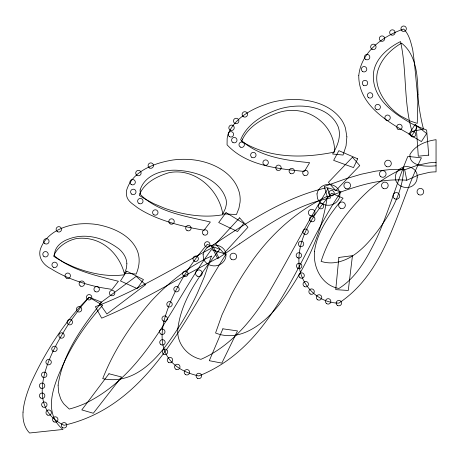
<?xml version="1.0" encoding="UTF-8"?>
<svg xmlns="http://www.w3.org/2000/svg" width="459" height="459" viewBox="0 0 459 459"><rect width="100%" height="100%" fill="white"/><g stroke="black" fill="none" stroke-linecap="round" stroke-linejoin="round"><path stroke-width="0.69" d="M436.05 162.469A61.621 61.621 0 0 0 428.947 162.876L417.65 165.171L404.7 169.778L390.173 169.56L375.755 171.121L361.113 174.254L345.925 178.746L324.238 186.503L327.376 196.951C348.329 189.085 369.782 181.167 392.359 180.014A111.376 111.376 0 0 1 406.789 180.232L418.895 174.833L429.567 172.297A49.652 49.652 0 0 1 436.05 171.873L436.05 139.685C426.009 141.068 415.154 145.285 409.927 154.522C409.026 167.168 427.61 166.583 436.05 165.808M404.7 169.778L406.789 180.232M418.023 94.726L417.242 123.385L410.346 121.084L400.747 116.029A58.459 58.459 0 0 1 389.777 106.74C381.211 97.107 373.758 83.681 377.889 70.479C381.561 58.568 390.976 49.245 401.568 43.135A35.068 35.068 0 0 1 409.399 51.815C417.208 64.61 417.707 80.164 418.023 94.726M58.104 385.164L58.58 392.164L60.605 398.59A26.008 26.008 0 0 0 64.168 404.281L69.275 409.072A106.941 106.941 0 0 0 85.104 403.472C147.678 373.213 172.257 302.355 211.387 249.616L226.017 254.211C184.134 319.728 147.878 406.29 64.048 425.269C26.169 407.506 45.82 361.721 61.563 335.483A232.753 232.753 0 0 1 70.915 320.537L81.495 306.222L89.126 297.266L101.668 302.177C82.368 326.596 62.699 353.625 58.104 385.164M126.868 263.644L126.483 268.01L124.653 273.128L136.151 274.069C138.211 269.358 139.387 264.212 139.123 259.054A27.196 27.196 0 0 0 137.327 250.74C130.781 235.306 113.608 227.796 98.123 224.732A71.828 71.828 0 0 0 85.971 223.688C68.236 223.516 47.065 230.843 40.507 248.847C37.558 257.493 43.611 265.268 51.19 268.836C61.954 275.664 73.922 280.363 86.114 283.949A180.823 180.823 0 0 0 101.565 287.69L112.116 289.428L118.388 281.275C96.379 275.675 72.66 270.747 54.644 256.093C53.64 247.808 61.299 241.566 68.408 239.156C82.626 233.442 98.88 236.546 111.767 244.154A68.374 68.374 0 0 1 119.432 249.3C123.511 252.966 126.695 258.033 126.868 263.644M346.872 136.805L346.063 145.83L343.051 155.05L332.597 154C336.481 147.741 339.689 140.609 339.39 133.087A22.405 22.405 0 0 0 338.185 126.776C328.96 105.186 299.796 103.028 279.973 108.823C264.154 113.924 247.114 123.655 240.642 139.788C259.06 156.926 285.607 160.334 309.613 162.675L304.386 171.454C277.54 168.671 246.5 165.762 227.062 144.809L227.148 138.664A25.09 25.09 0 0 1 228.639 132.8C236.517 116.029 255.238 107.188 272.118 102.219A90.664 90.664 0 0 1 290.409 99.546C309.188 98.8 330.767 103.969 341.875 120.384A31.837 31.837 0 0 1 345.472 128.239L346.872 136.805M358.76 75.672C358.554 105.702 389.008 122.8 412.016 135.508L417.242 126.627C398.114 116.402 374.24 102.053 373.351 77.72C372.433 61.013 386.765 48.35 400.523 41.568C407.041 71.105 403.427 102.196 412.016 131.429L423.508 129.134C416.617 103.109 416.634 75.953 412.658 49.469C410.839 42.308 409.187 34.345 403.656 29.026C382.772 36.1 361.044 52.131 358.76 75.672M23.036 412.13C22.48 419.56 24.207 427.541 29.565 433.003L63.003 429.452C42.848 413.163 53.342 386.145 62.12 366.856A213.917 213.917 0 0 1 72.402 346.545C80.933 331.725 91.249 317.978 102.713 305.31L89.126 297.266C70.152 315.867 54.707 337.807 41.958 361.055A331.817 331.817 0 0 0 30.61 383.89C27.012 392.956 23.753 402.336 23.036 412.13M177.949 328.093C175.952 342.73 186.974 356.098 200.939 359.334C229.471 346.849 250.648 322.172 266.771 296.221C287.718 260.362 306.589 223.309 328.42 187.96L340.962 191.937C297.719 255.284 276.461 344.801 198.845 375.95C188.006 373.597 177.151 368.835 169.979 360.08A34.333 34.333 0 0 1 164.569 350.728C158.539 334.072 164.632 316.108 171.069 300.542C180.106 280.093 192.625 261.291 207.204 244.389L219.746 249.3C201.771 272.772 181.793 297.851 177.949 328.093M403.656 168.321C402.922 191.891 390.764 213.406 376.954 231.847C366.07 245.858 352.328 260.81 333.613 262.766A32.732 32.732 0 0 1 324.238 262.221L321.105 261.423C329.935 233.562 348.243 209.04 369.753 189.596A140.035 140.035 0 0 1 395.87 172.062L403.656 168.321M417.242 177.094L416.812 180.003A10.769 10.769 0 0 1 414.368 184.277L412.853 185.614A10.115 10.115 0 0 1 409.038 187.312C404.775 188.138 399.961 186.675 397.282 183.158A9.685 9.685 0 0 1 395.819 180.387C394.476 176.704 395.819 172.481 398.693 169.91A12.29 12.29 0 0 1 401.35 168.017C407.982 163.966 417.954 168.912 417.242 177.094M314.484 251.503C313.29 264.2 318.546 278.143 329.677 285.039A26.41 26.41 0 0 0 336.384 287.925L338.868 288.487C356.959 277.161 367.343 257.338 376.489 238.749C388.71 211.989 396.392 183.474 407.839 156.404L421.419 157.867C396.668 206.992 387.815 270.638 338.868 303.118C318.397 303.152 301.397 285.768 299.159 265.916C296.439 238.043 314.421 213.326 331.553 193.187L343.051 198.202C330.348 213.802 317.232 230.98 314.484 251.503M203.085 254.487L203.549 258.761A9.685 9.685 0 0 0 205.012 261.527C208.403 265.95 215.11 267.155 219.964 264.545A12.29 12.29 0 0 0 222.621 262.651C225.495 260.081 226.832 255.858 225.489 252.175A9.685 9.685 0 0 0 224.032 249.403C220.636 244.986 213.934 243.781 209.074 246.391A12.29 12.29 0 0 0 206.424 248.285L203.939 251.63L203.085 254.487M316.985 193.882L317.45 198.15A9.685 9.685 0 0 0 318.907 200.922C322.304 205.339 329.011 206.55 333.865 203.939A12.29 12.29 0 0 0 336.516 202.046C339.396 199.476 340.733 195.253 339.39 191.569A9.685 9.685 0 0 0 337.933 188.798C334.536 184.38 327.829 183.17 322.975 185.78A12.29 12.29 0 0 0 320.325 187.674L317.84 191.024L316.985 193.882M140.115 189.997L140.328 194.444C158.676 212.764 186.239 216.16 210.342 222.03L204.071 230.177C187.088 227.452 170.22 223.367 154.333 216.682C148.372 214.106 142.565 211.134 137.189 207.479C133.552 204.427 128.549 201.903 126.982 197.169A15.382 15.382 0 0 1 126.535 190.531C132.146 170.886 155.171 162.721 173.439 159.933A85.139 85.139 0 0 1 188.006 159.411C209.04 160.289 233.763 171 239.472 193.107A30.11 30.11 0 0 1 240.074 202.121L238.927 208.3L236.465 214.502L222.879 213.877L225.524 208.139L226.31 204.536A15.841 15.841 0 0 0 226.017 199.275C221.754 184.753 207.112 176.296 193.245 172.779A75.287 75.287 0 0 0 181.294 170.65C165.9 168.533 145.302 173.479 140.115 189.997M338.868 257.453L335.736 289.635L348.272 290.472L352.455 255.674L338.868 257.453M327.376 196.217C321.627 235.823 303.324 272.709 279.307 304.369C264.866 323.033 240.533 343.034 215.564 333.004L221.995 314.874L231.485 294.512A266.438 266.438 0 0 1 246.913 268.635C263.156 243.66 284.362 221.72 309.71 205.936A184.191 184.191 0 0 1 327.376 196.217M211.387 256.093L204.513 276.398L197.496 292.928A295.252 295.252 0 0 1 182.143 321.822C165.177 348.869 139.955 386.432 102.713 378.669C113.815 350.378 130.993 324.53 150.804 301.626A223.275 223.275 0 0 1 165.928 286.594C179.555 274.379 194.65 263.615 211.387 256.093M139.966 193.509L139.284 195.385L143.908 198.357L153.776 203.67L164.27 208.105A132.68 132.68 0 0 0 180.691 213.005C194.484 216.086 208.902 217.268 222.879 214.714C219.413 189.659 194.53 167.082 168.545 172.813C157.276 176.342 145.164 182.229 139.966 193.509M242.582 139.129L241.692 141.361C269.094 158.757 303.915 158.355 334.691 152.015C334.72 122.192 304.598 103.074 277.219 113.04C263.65 118.112 249.254 125.559 242.582 139.129M54.26 254.63L53.6 256.197L56.887 258.377L64.306 262.594L72.648 266.472A125.68 125.68 0 0 0 86.384 271.326C98.76 274.826 111.853 276.691 124.653 274.694C120.878 258.388 108.611 243.637 92.035 239.483A40.776 40.776 0 0 0 76.59 238.537L74.639 239.007A36.324 36.324 0 0 0 67.255 241.904C61.839 244.773 56.95 249.036 54.26 254.63M222.879 328.822L209.298 360.694L221.835 363.098L237.51 330.91L222.879 328.822M357.681 158.808L353.499 167.587L333.647 160.375L338.868 150.661L357.681 158.808M126.747 271.143L120.476 280.965L137.195 288.591L143.466 279.606L126.747 271.143M415.148 124.429L408.883 134.252L421.419 141.567L426.646 133.523L415.148 124.429M226.017 212.626L218.702 222.552L237.51 231.537L243.781 223.39L226.017 212.626M108.978 373.758L81.811 409.91L93.309 413.255L121.52 376.994L108.978 373.758M239.598 217.847L215.564 243.97L223.923 253.379L247.958 227.251L239.598 217.847M352.455 157.242L328.42 182.321L335.736 190.68L359.77 165.601L352.455 157.242M145.555 284.723L106.89 313.985L99.574 303.537L136.151 276.364L145.555 284.723M239.414 243.936L217.658 258.601L211.387 246.064C247.539 222.305 284.523 197.175 327.376 187.547L330.509 197.995C296.451 204.433 267.557 224.899 239.414 243.936M183.939 276.157C157.081 291.224 130.132 306.308 101.668 318.162L95.397 306.669C136.776 291.04 174.374 267.442 213.475 247.108L218.702 257.556L183.939 276.157M428.735 155.153L418.287 156.198L416.198 125.892L426.646 130.075L428.735 155.153M197.175 276.129A3.345 3.345 0 0 0 202.189 273.231A3.345 3.345 0 0 0 197.175 270.334A3.345 3.345 0 0 0 197.175 276.129M231.657 259.41A3.345 3.345 0 0 0 236.678 256.512A3.345 3.345 0 0 0 231.657 253.615A3.345 3.345 0 0 0 231.657 259.41M310.026 215.523A3.345 3.345 0 0 0 315.046 212.626A3.345 3.345 0 0 0 310.026 209.729A3.345 3.345 0 0 0 310.026 215.523M340.331 208.208A3.345 3.345 0 0 0 345.352 205.311A3.345 3.345 0 0 0 340.331 202.413A3.345 3.345 0 0 0 340.331 208.208M345.558 188.351A3.345 3.345 0 0 0 350.573 185.453A3.345 3.345 0 0 0 345.558 182.556A3.345 3.345 0 0 0 345.558 188.351M418.706 194.622A3.345 3.345 0 0 0 423.72 191.724A3.345 3.345 0 0 0 418.706 188.827A3.345 3.345 0 0 0 418.706 194.622M394.671 198.804A3.345 3.345 0 0 0 399.686 195.907A3.345 3.345 0 0 0 394.671 193.009A3.345 3.345 0 0 0 394.671 198.804M383.173 188.351A3.345 3.345 0 0 0 388.194 185.453A3.345 3.345 0 0 0 383.173 182.556A3.345 3.345 0 0 0 383.173 188.351M380.798 176.669A3.345 3.345 0 0 0 386.082 174.305A3.345 3.345 0 0 0 381.389 170.909A3.345 3.345 0 0 0 380.798 176.669M386.312 166.41A3.345 3.345 0 0 0 391.326 163.513A3.345 3.345 0 0 0 386.312 160.616A3.345 3.345 0 0 0 386.312 166.41M87.767 299.618A2.72 2.72 0 0 0 91.846 297.266A2.72 2.72 0 0 0 87.767 294.913A2.72 2.72 0 0 0 87.767 299.618M77.691 311.672A2.72 2.72 0 0 0 81.771 309.326A2.72 2.72 0 0 0 77.697 306.968A2.72 2.72 0 0 0 77.691 311.672M68.454 324.53A2.72 2.72 0 0 0 72.533 322.178A2.72 2.72 0 0 0 68.46 319.82A2.72 2.72 0 0 0 68.454 324.53M60.209 337.841A2.714 2.714 0 0 0 64.283 335.489A2.714 2.714 0 0 0 60.209 333.136A2.714 2.714 0 0 0 60.209 337.841M53.089 351.273A2.72 2.72 0 0 0 57.163 348.915A2.72 2.72 0 0 0 53.089 346.562A2.72 2.72 0 0 0 53.089 351.273M47.254 364.486A2.72 2.72 0 0 0 51.328 362.134A2.72 2.72 0 0 0 47.254 359.781A2.72 2.72 0 0 0 47.254 364.486M42.836 377.155A2.72 2.72 0 0 0 46.91 374.802A2.72 2.72 0 0 0 42.836 372.444A2.72 2.72 0 0 0 42.836 377.155M40.748 388.113A2.72 2.72 0 0 0 44.821 385.761A2.72 2.72 0 0 0 40.748 383.408A2.72 2.72 0 0 0 40.748 388.113M40.553 397.936A2.72 2.72 0 0 0 44.85 396.008A2.72 2.72 0 0 0 41.035 393.254A2.72 2.72 0 0 0 40.553 397.936M42.733 406.898A2.714 2.714 0 0 0 47.025 404.976A2.714 2.714 0 0 0 43.215 402.222A2.714 2.714 0 0 0 42.733 406.898M47.329 414.982A2.72 2.72 0 0 0 51.402 412.63A2.72 2.72 0 0 0 47.329 410.271A2.72 2.72 0 0 0 47.329 414.982M53.892 421.844A2.72 2.72 0 0 0 57.966 419.492A2.72 2.72 0 0 0 53.892 417.139A2.72 2.72 0 0 0 53.892 421.844M62.688 427.627A2.72 2.72 0 0 0 66.767 425.269A2.72 2.72 0 0 0 62.688 422.917A2.72 2.72 0 0 0 62.688 427.627M205.615 246.592A2.72 2.72 0 0 0 209.912 244.67A2.72 2.72 0 0 0 206.097 241.91A2.72 2.72 0 0 0 205.615 246.592M194.318 261.079A2.72 2.72 0 0 0 198.397 258.727A2.72 2.72 0 0 0 194.318 256.374A2.72 2.72 0 0 0 194.318 261.079M183.743 276.02A2.72 2.72 0 0 0 188.041 274.098A2.72 2.72 0 0 0 184.225 271.338A2.72 2.72 0 0 0 183.743 276.02M175.154 291.517A2.714 2.714 0 0 0 179.228 289.164A2.714 2.714 0 0 0 175.154 286.818A2.714 2.714 0 0 0 175.154 291.517M167.919 306.469A2.72 2.72 0 0 0 172.217 304.546A2.72 2.72 0 0 0 168.401 301.787A2.72 2.72 0 0 0 167.919 306.469M163.295 320.984A2.72 2.72 0 0 0 167.374 318.632A2.72 2.72 0 0 0 163.301 316.28A2.72 2.72 0 0 0 163.295 320.984M160.914 334.1A2.72 2.72 0 0 0 164.993 331.748A2.72 2.72 0 0 0 160.914 329.396A2.72 2.72 0 0 0 160.914 334.1M160.851 344.56A2.72 2.72 0 0 0 165.142 342.632A2.72 2.72 0 0 0 161.333 339.878A2.72 2.72 0 0 0 160.851 344.56M163.427 354.044A2.72 2.72 0 0 0 167.724 352.122A2.72 2.72 0 0 0 163.909 349.362A2.72 2.72 0 0 0 163.427 354.044M168.39 362.277A2.714 2.714 0 0 0 172.682 360.355A2.714 2.714 0 0 0 168.872 357.601A2.714 2.714 0 0 0 168.39 362.277M175.929 369.283A2.72 2.72 0 0 0 180.008 366.93A2.72 2.72 0 0 0 175.929 364.578A2.72 2.72 0 0 0 175.929 369.283M185.327 374.464A2.72 2.72 0 0 0 189.624 372.542A2.72 2.72 0 0 0 185.815 369.782A2.72 2.72 0 0 0 185.327 374.464M197.485 378.302A2.72 2.72 0 0 0 201.564 375.95A2.72 2.72 0 0 0 197.485 373.597A2.72 2.72 0 0 0 197.485 378.302M329.964 195.391A2.72 2.72 0 0 0 334.261 193.468A2.72 2.72 0 0 0 330.446 190.709A2.72 2.72 0 0 0 329.964 195.391M319.596 208.506A2.72 2.72 0 0 0 323.675 206.154A2.72 2.72 0 0 0 319.602 203.802A2.72 2.72 0 0 0 319.596 208.506M310.886 221.433A2.72 2.72 0 0 0 314.96 219.081A2.72 2.72 0 0 0 310.886 216.728A2.72 2.72 0 0 0 310.886 221.433M304.202 234.101A2.72 2.72 0 0 0 308.282 231.749A2.72 2.72 0 0 0 304.202 229.391A2.72 2.72 0 0 0 304.202 234.101M299.693 246.282A2.72 2.72 0 0 0 303.772 243.93A2.72 2.72 0 0 0 299.698 241.577A2.72 2.72 0 0 0 299.693 246.282M297.518 257.746A2.72 2.72 0 0 0 301.597 255.393A2.72 2.72 0 0 0 297.518 253.041A2.72 2.72 0 0 0 297.518 257.746M297.805 268.268A2.72 2.72 0 0 0 301.879 265.916A2.72 2.72 0 0 0 297.805 263.564A2.72 2.72 0 0 0 297.805 268.268M300.002 277.729A2.72 2.72 0 0 0 304.3 275.807A2.72 2.72 0 0 0 300.484 273.048A2.72 2.72 0 0 0 300.002 277.729M304.386 286.554A2.72 2.72 0 0 0 308.459 284.201A2.72 2.72 0 0 0 304.386 281.849A2.72 2.72 0 0 0 304.386 286.554M310.209 293.967A2.72 2.72 0 0 0 314.289 291.614A2.72 2.72 0 0 0 310.209 289.256A2.72 2.72 0 0 0 310.209 293.967M317.697 299.796A2.72 2.72 0 0 0 321.776 297.443A2.72 2.72 0 0 0 317.697 295.091A2.72 2.72 0 0 0 317.697 299.796M326.567 303.583A2.72 2.72 0 0 0 330.864 301.661A2.72 2.72 0 0 0 327.049 298.901A2.72 2.72 0 0 0 326.567 303.583M337.508 305.47A2.72 2.72 0 0 0 341.588 303.118A2.72 2.72 0 0 0 337.508 300.765A2.72 2.72 0 0 0 337.508 305.47M110.757 295.441A2.72 2.72 0 0 0 114.836 293.083A2.72 2.72 0 0 0 110.757 290.731A2.72 2.72 0 0 0 110.757 295.441M95.076 291.465A2.72 2.72 0 0 0 99.373 289.537A2.72 2.72 0 0 0 95.558 286.783A2.72 2.72 0 0 0 95.076 291.465M80.451 286.037A2.72 2.72 0 0 0 84.531 283.679A2.72 2.72 0 0 0 80.451 281.327A2.72 2.72 0 0 0 80.451 286.037M66.377 278.102A2.72 2.72 0 0 0 70.456 275.75A2.72 2.72 0 0 0 66.383 273.398A2.72 2.72 0 0 0 66.377 278.102M53.284 267.224A2.72 2.72 0 0 0 57.364 264.872A2.72 2.72 0 0 0 53.284 262.519A2.72 2.72 0 0 0 53.284 267.224M43.921 256.466A2.72 2.72 0 0 0 48.212 254.544A2.72 2.72 0 0 0 44.397 251.784A2.72 2.72 0 0 0 43.921 256.466M44.764 243.54A2.72 2.72 0 0 0 49.061 241.618A2.72 2.72 0 0 0 45.246 238.864A2.72 2.72 0 0 0 44.764 243.54M57.467 231.697A2.72 2.72 0 0 0 61.54 229.345A2.72 2.72 0 0 0 57.467 226.987A2.72 2.72 0 0 0 57.467 231.697M203.756 234.83A2.72 2.72 0 0 0 207.835 232.478A2.72 2.72 0 0 0 203.756 230.125A2.72 2.72 0 0 0 203.756 234.83M187.014 230.521A2.72 2.72 0 0 0 191.099 228.175A2.72 2.72 0 0 0 187.02 225.811A2.72 2.72 0 0 0 187.014 230.521M170.191 223.86A2.714 2.714 0 0 0 174.265 221.508A2.714 2.714 0 0 0 170.191 219.155A2.714 2.714 0 0 0 170.191 223.86M153.937 214.846A2.72 2.72 0 0 0 158.022 212.5A2.72 2.72 0 0 0 153.949 210.136A2.72 2.72 0 0 0 153.937 214.846M138.968 203.486A2.72 2.72 0 0 0 143.047 201.128A2.72 2.72 0 0 0 138.968 198.776A2.72 2.72 0 0 0 138.968 203.486M131.704 194.105A2.72 2.72 0 0 0 135.996 192.183A2.72 2.72 0 0 0 132.186 189.424A2.72 2.72 0 0 0 131.704 194.105M131.263 184.541A2.72 2.72 0 0 0 135.342 182.194A2.72 2.72 0 0 0 131.268 179.836A2.72 2.72 0 0 0 131.263 184.541M136.828 175.263A2.72 2.72 0 0 0 141.12 173.341A2.72 2.72 0 0 0 137.31 170.582A2.72 2.72 0 0 0 136.828 175.263M149.422 167.954A2.72 2.72 0 0 0 153.495 165.601A2.72 2.72 0 0 0 149.422 163.249A2.72 2.72 0 0 0 149.422 167.954M304.07 175.269A2.72 2.72 0 0 0 308.15 172.917A2.72 2.72 0 0 0 304.07 170.564A2.72 2.72 0 0 0 304.07 175.269M290.427 173.439A2.72 2.72 0 0 0 294.5 171.087A2.72 2.72 0 0 0 290.427 168.734A2.72 2.72 0 0 0 290.427 173.439M276.892 169.996A2.72 2.72 0 0 0 281.183 168.074A2.72 2.72 0 0 0 277.368 165.315A2.72 2.72 0 0 0 276.892 169.996M264.269 164.965A2.72 2.72 0 0 0 268.349 162.612A2.72 2.72 0 0 0 264.275 160.26A2.72 2.72 0 0 0 264.269 164.965M251.739 157.259A2.72 2.72 0 0 0 256.036 155.337A2.72 2.72 0 0 0 252.221 152.577A2.72 2.72 0 0 0 251.739 157.259M240.332 147.058A2.72 2.72 0 0 0 244.406 144.7A2.72 2.72 0 0 0 240.332 142.347A2.72 2.72 0 0 0 240.332 147.058M232.931 142.502A2.72 2.72 0 0 0 237.01 140.144A2.72 2.72 0 0 0 232.931 137.792A2.72 2.72 0 0 0 232.931 142.502M229.546 136.69A2.72 2.72 0 0 0 233.625 134.338A2.72 2.72 0 0 0 229.546 131.98A2.72 2.72 0 0 0 229.546 136.69M230.171 130.126A2.72 2.72 0 0 0 234.251 127.774A2.72 2.72 0 0 0 230.171 125.422A2.72 2.72 0 0 0 230.171 130.126M234.813 123.316A2.72 2.72 0 0 0 238.892 120.964A2.72 2.72 0 0 0 234.813 118.606A2.72 2.72 0 0 0 234.813 123.316M243.23 116.603A2.72 2.72 0 0 0 247.527 114.675A2.72 2.72 0 0 0 243.712 111.916A2.72 2.72 0 0 0 243.23 116.603M411.7 136.604A2.72 2.72 0 0 0 415.779 134.252A2.72 2.72 0 0 0 411.7 131.899A2.72 2.72 0 0 0 411.7 136.604M397.844 129.122A2.72 2.72 0 0 0 402.136 127.195A2.72 2.72 0 0 0 398.326 124.441A2.72 2.72 0 0 0 397.844 129.122M385.973 119.937A2.72 2.72 0 0 0 390.27 118.009A2.72 2.72 0 0 0 386.455 115.255A2.72 2.72 0 0 0 385.973 119.937M376.34 109.449A2.72 2.72 0 0 0 380.419 107.096A2.72 2.72 0 0 0 376.34 104.738A2.72 2.72 0 0 0 376.34 109.449M368.732 97.756A2.72 2.72 0 0 0 372.811 95.403A2.72 2.72 0 0 0 368.738 93.045A2.72 2.72 0 0 0 368.732 97.756M363.637 85.403A2.72 2.72 0 0 0 367.711 83.05A2.72 2.72 0 0 0 363.637 80.698A2.72 2.72 0 0 0 363.637 85.403M362.49 71.432A2.72 2.72 0 0 0 366.787 69.504A2.72 2.72 0 0 0 362.971 66.744A2.72 2.72 0 0 0 362.49 71.432M365.766 59.475A2.72 2.72 0 0 0 369.839 57.123A2.72 2.72 0 0 0 365.766 54.77A2.72 2.72 0 0 0 365.766 59.475M371.991 49.216A2.714 2.714 0 0 0 376.07 46.875A2.714 2.714 0 0 0 372.002 44.517A2.714 2.714 0 0 0 371.991 49.216M380.431 40.822A2.72 2.72 0 0 0 384.728 38.9A2.72 2.72 0 0 0 380.913 36.141A2.72 2.72 0 0 0 380.431 40.822M390.781 34.718A2.72 2.72 0 0 0 395.073 32.796A2.72 2.72 0 0 0 391.263 30.036A2.72 2.72 0 0 0 390.781 34.718M402.061 30.914A2.72 2.72 0 0 0 406.358 28.992A2.72 2.72 0 0 0 402.543 26.232A2.72 2.72 0 0 0 402.061 30.914"/></g></svg>
